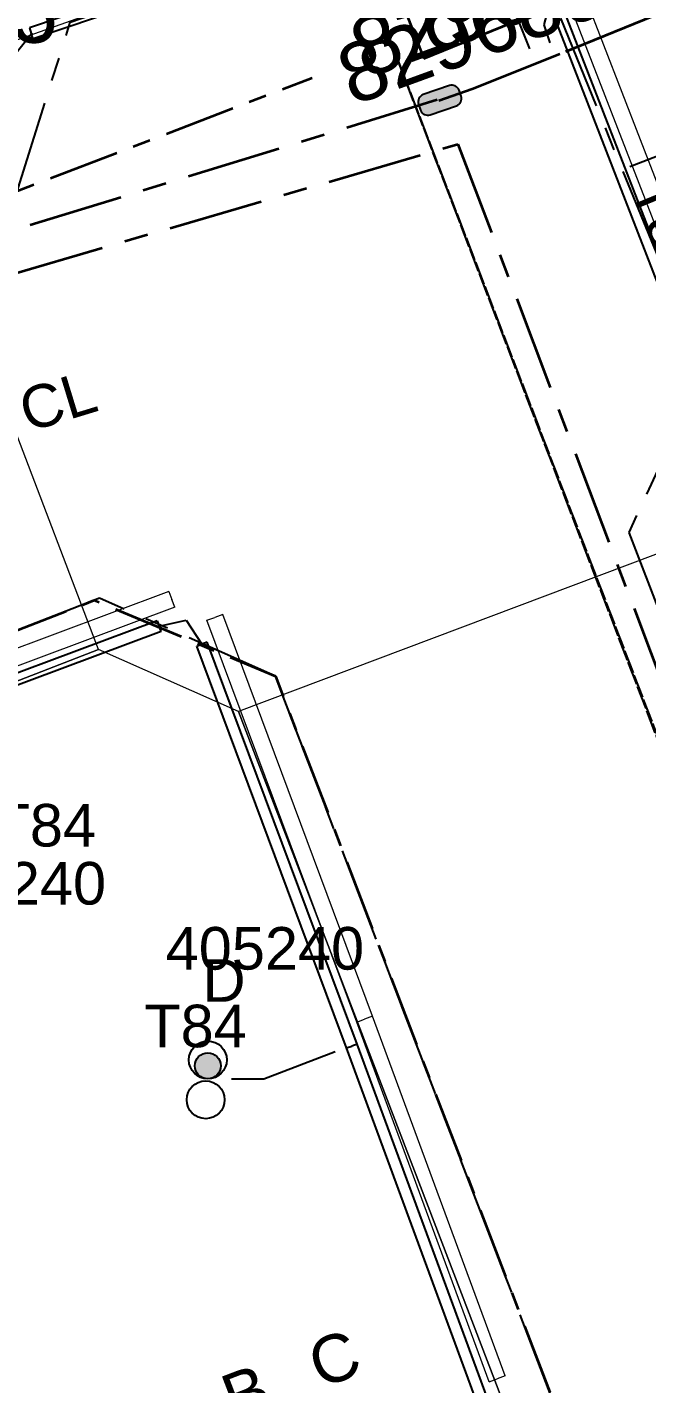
# Model space of a CAD drawing. Header units: metres. Extents: x 0 to 310918, y 0 to 6270107.
# Drawn here: x 310658.3 to 310684.5, y 6269628 to 6269685.3 of the extents above; entities that cross this region are included whole.
import ezdxf
from ezdxf.enums import TextEntityAlignment as Align

# ---------------------------------------------------------------- set-up
doc = ezdxf.new("R2010")
doc.units = ezdxf.units.M
for name, pattern in [('Cable Exist OH', [1, 1, 0]), ('Cable Exist UG', [7, 4, -1, 1, -1]), ('DASHED', [19.05, 12.7, -6.35])]:
    doc.linetypes.add(name, pattern=pattern)
doc.layers.get('0').update_dxf_attribs({"color": 6})
for name, color, linetype, lineweight in [('_User Miscellaneous1', 30, 'Continuous', 13), ('_User_HV_Exist', 1, 'Continuous', 35), ('_User_LV_Exist', 5, 'Continuous', 35), ('Cadastre Developer_SP_NEW', 92, 'Continuous', 15), ('Cadastre Land Parcels_SP_EXT', 118, 'Continuous', 15), ('Cadastre Roads_SP_EXT', 218, 'Continuous', 15), ('Mains_HV_EXT', 13, 'Continuous', 25), ('Mains_LV_EXT', 163, 'Continuous', 25), ('Mains_SL_EXT', 131, 'Continuous', 25)]:
    doc.layers.add(name, color=color, linetype=linetype, lineweight=lineweight)
for name, color, linetype in [('Duct_SP_EXT', 30, 'Continuous'), ('Equip_HV_EXT', 7, 'Continuous'), ('SupportsUG_SP_LV_EXT', 7, 'Continuous'), ('SupportsUG_SP_LV_SL_EXT', 7, 'Continuous'), ('Trench_SP_EXT', 7, 'Continuous')]:
    doc.layers.add(name, color=color, linetype=linetype)
doc.layers.add('UNKNOWN_FEATURES', color=1, linetype='DASHED', plot=False)
doc.styles.add('ARIAL', font='arial.ttf', dxfattribs={"height": 2})
doc.styles.add('COLUMN_LABEL', font='arial.ttf', dxfattribs={"height": 2})
doc.styles.add('iecARIAL', font='arial.ttf', dxfattribs={"height": 2})
doc.styles.add('POLE_LABEL', font='arial.ttf', dxfattribs={"height": 2})
doc.styles.get("Standard").update_dxf_attribs({"font": 'arial.ttf'})

# ---------------------------------------------------------------- blocks, each defined once
blk = doc.blocks.new('COLUMN_EXT')
blk.add_hatch(color=256).paths.add_polyline_path([(1.5, -1.5), (1.5, 1.5), (-1.5, 1.5), (-1.5, -1.5)])
blk.add_lwpolyline([(1.5, 1.5), (-1.5, 1.5), (-1.5, -1.5), (1.5, -1.5)], close=True)
at = {"flags": 1}
blk.add_attdef('Z', (-1.813, 2.351), '', height=0.2, rotation=180, dxfattribs=at)
at = {"flags": 9}
for tag, p in [('SUBURB', (-1.813, 1.8)), ('NOTES', (-1.813, 2)), ('STREETNAME', (-1.813, 1.6)), ('LOCATION', (-1.813, 1.4)), ('LEGEND', (-1.813, 1.2)), ('OWNED_BY', (-1.813, 0.6)), ('USAGE', (-1.813, 1)), ('STATE', (-1.813, 0.8)), ('COLUMN_TYPE', (-1.813, 0.4))]:
    blk.add_attdef(tag, text='', height=0.2, rotation=180, dxfattribs=at).set_placement(p, align=Align.MIDDLE_LEFT)
for tag, style, p in [('STRUCTURE_PLANT_NUMBER', 'POLE_LABEL', (-1.813, -0.031)), ('STREET_CODE', 'COLUMN_LABEL', (-1.813, 0.2))]:
    blk.add_attdef(tag, text='', height=0.2, rotation=180, dxfattribs=dict(at, style=style)).set_placement(p, align=Align.MIDDLE_LEFT)
at = {"style": 'COLUMN_LABEL', "width": 0.9, "flags": 8}
blk.add_attdef('ASSET_NUM', text='', height=2, rotation=270, dxfattribs=at).set_placement((2, -4), align=Align.MIDDLE_LEFT)
blk = doc.blocks.new('PILLAR_EXT')
blk.add_hatch(color=256).paths.add_polyline_path([(-2.5, 1), (-2.5, -1), (2.5, -1), (2.5, 1)])
for p, q in [((0, 1), (0, -1)), ((-2.5, 0), (2.5, 0))]:
    blk.add_line(p, q)
at = {"ltscale": 10}
blk.add_line((2.5, 0), (-2.5, 0), dxfattribs=at)
blk.add_lwpolyline([(-2.5, -1), (-1.25, -1), (1.25, -1), (2.5, -1), (2.5, 1), (-2.5, 1)], close=True)
at = {"width": 0.9, "flags": 8}
blk.add_attdef('ASSET_NUM', text='', height=2, rotation=90, dxfattribs=at).set_placement((-2, 4), align=Align.MIDDLE_LEFT)
for tag, p, flags in [('OWNED_BY', (0, -0.2), 9), ('STATE', (0, -0.4), 9), ('SUPPORT_TYPE', (0, -0.6), 9), ('USAGE', (0, -0.8), 9), ('LEGEND', (0, -1), 9), ('LOCATION', (0, -1.2), 9), ('STREETNAME', (0, -1.8), 9), ('NOTES', (0, -1.4), 9), ('PARENT', (0, -1.6), 9), ('SUBURB', (0, -2), 1)]:
    blk.add_attdef(tag, p, '', height=0.2, dxfattribs=dict(flags=flags))
blk = doc.blocks.new('DUCT_EXT')
blk.add_circle((0, 0.8), 0.8)
at = {"flags": 1}
blk.add_attdef('Z', (0, 0), '', height=0.2, dxfattribs=at)
at = {"flags": 9}
for tag, p in [('DUCT_CODE', (0, 0)), ('XSECT_TYPE', (0, -0.2)), ('STATE', (0, -0.6)), ('FB_REFERENCE', (0, -0.4)), ('NOTES', (0, -0.8))]:
    blk.add_attdef(tag, text='', height=0.2, dxfattribs=at).set_placement(p, align=Align.MIDDLE_LEFT)
blk = doc.blocks.new('HV_STJ_EXT')
h = blk.add_hatch(color=256)
edge = h.paths.add_edge_path()
edge.add_ellipse((-0.586, 0.131), major_axis=(0.226, 0.226), ratio=1, start_angle=44.99996, end_angle=135)
edge.add_line((-0.906, 0.131), (-0.906, -0.131))
edge.add_ellipse((-0.586, -0.131), major_axis=(0.226, 0.226), ratio=1, start_angle=134.99996, end_angle=225)
edge.add_line((-0.586, -0.451), (0.586, -0.451))
edge.add_ellipse((0.586, -0.131), major_axis=(-0.226, 0.226), ratio=1, start_angle=134.99996, end_angle=225)
edge.add_line((0.906, -0.131), (0.906, 0.131))
edge.add_ellipse((0.586, 0.131), major_axis=(-0.226, 0.226), ratio=1, start_angle=224.99996, end_angle=315)
edge.add_line((0.586, 0.451), (-0.586, 0.451))
blk.add_lwpolyline([(-0.906, 0.131), (-0.906, -0.131, 0.414214), (-0.586, -0.451), (0.586, -0.451, 0.414214), (0.906, -0.131), (0.906, 0.131, 0.414214), (0.586, 0.451), (-0.586, 0.451, 0.414214)], format="xyb", close=True)
for tag, flags, p in [('ORIENTATION', 9, (1.5, 0)), ('USAGE', 9, (1.5, -0.2)), ('LEGEND', 9, (1.5, -0.4)), ('NOTES', 9, (1.5, -0.6)), ('Z', 1, (1.5, -0.8))]:
    blk.add_attdef(tag, text='', height=0.2, dxfattribs=dict(flags=flags)).set_placement(p, align=Align.MIDDLE_LEFT)
blk = doc.blocks.new('CABLE_LARGE_EXT')
h = blk.add_hatch(color=256)
edge = h.paths.add_edge_path()
edge.add_arc((0, 0.55), 0.55, 0, 360)
blk.add_circle((0, 0.55), 0.55)
at = {"flags": 1}
blk.add_attdef('Z', (0, 0), '', height=0.2, dxfattribs=at)
at = {"flags": 9}
for tag, p in [('COND_CODE', (0, 0)), ('XSECT_SIZE', (0, -0.6)), ('STATE', (0, -0.4)), ('FB_REFERENCE', (0, -0.2)), ('NOTES', (0, -0.8))]:
    blk.add_attdef(tag, text='', height=0.2, dxfattribs=at).set_placement(p, align=Align.MIDDLE_LEFT)

msp = doc.modelspace()

# ---------------------------------------------------------------- linework, layer by layer
at = {"layer": '_User Miscellaneous1'}
for p, q in [((310681.379, 6269687.918), (310687.57, 6269671.92)), ((310680.708, 6269687.658), (310686.899, 6269671.661)), ((310664.306, 6269661.472), (310653.062, 6269657.274)), ((310664.306, 6269661.472), (310664.432, 6269661.135)), ((310664.557, 6269660.798), (310664.432, 6269661.135)), ((310664.557, 6269660.798), (310653.319, 6269656.602)), ((310665.91, 6269660.248), (310666.248, 6269660.374)), ((310666.585, 6269660.5), (310666.248, 6269660.374)), ((310672.916, 6269643.505), (310666.585, 6269660.5)), ((310672.241, 6269643.255), (310665.91, 6269660.248)), ((310672.241, 6269643.255), (310672.578, 6269643.38)), ((310677.838, 6269628.049), (310672.241, 6269643.255)), ((310672.916, 6269643.505), (310672.578, 6269643.38)), ((310678.514, 6269628.298), (310672.916, 6269643.505)), ((310678.514, 6269628.298), (310678.176, 6269628.173)), ((310677.838, 6269628.049), (310678.176, 6269628.173))]:
    msp.add_line(p, q, dxfattribs=at)
at = {"layer": '_User_HV_Exist', "linetype": 'Cable Exist UG'}
for points in [[(310675.709, 6269682.229), (310677.121, 6269682.717), (310677.121, 6269682.717), (310681.079, 6269684.306), (310702.683, 6269693.043), (310704.678, 6269693.782), (310714.511, 6269697.429), (310716.619, 6269698.217), (310738.598, 6269706.477), (310741.731, 6269707.559), (310758.9, 6269713.989), (310757.38, 6269717.662), (310756.698, 6269719.64), (310737.423, 6269770.4), (310740.102, 6269776.473), (310740.863, 6269777.746), (310755.892, 6269783.591), (310798.519, 6269800.154), (310799.714, 6269800.543), (310806.925, 6269797.25), (310817.065, 6269770.886), (310810.714, 6269768.23), (310811.306, 6269766.335)], [(310669.926, 6269694.804), (310671.579, 6269692.939), (310675.081, 6269684.006), (310675.081, 6269684.006), (310701.975, 6269694.916), (310703.117, 6269695.369), (310703.117, 6269695.369), (310737.532, 6269708.223), (310740.019, 6269709.168), (310740.019, 6269709.168), (310742.274, 6269709.926), (310756.373, 6269715.122), (310756.373, 6269715.122), (310750.408, 6269730.799), (310735.253, 6269770.503), (310737.528, 6269775.474)], [(310675.645, 6269682.253), (310652.607, 6269675.155)], [(310651.368, 6269672.452), (310657.643, 6269674.876), (310676.523, 6269680.382), (310691.776, 6269640.13)]]:
    msp.add_lwpolyline(points, dxfattribs=at)
at = {"layer": '_User_LV_Exist', "color": 6, "linetype": 'Cable Exist UG', "ltscale": 0.75, "flags": 128}
for points in [[(310654.397, 6269677.062), (310670.362, 6269683.191)], [(310636.16, 6269667.101), (310641.462, 6269653.445), (310661.152, 6269661.097), (310668.81, 6269657.88), (310683.598, 6269619.272), (310676.571, 6269616.581)]]:
    msp.add_lwpolyline(points, dxfattribs=at)
at = {"layer": 'Cadastre Developer_SP_NEW', "linetype": 'Continuous'}
msp.add_lwpolyline([(310708.233, 6269549.375), (310694.871, 6269584.252), (310667.239, 6269656.389), (310661.324, 6269659.018), (310638.2, 6269650.031), (310625.585, 6269645.054), (310604.036, 6269636.736), (310576.068, 6269626.069), (310549.896, 6269615.893), (310549.363, 6269581.433), (310547.391, 6269454.555), (310708.233, 6269549.375)], close=True, dxfattribs=at)
at = {"layer": 'Cadastre Land Parcels_SP_EXT', "linetype": 'Continuous'}
msp.add_lwpolyline([(310708.233, 6269549.375), (310694.871, 6269584.252), (310667.239, 6269656.389), (310661.324, 6269659.018), (310638.2, 6269650.031), (310625.585, 6269645.054), (310604.036, 6269636.736), (310576.068, 6269626.069), (310549.896, 6269615.893), (310549.363, 6269581.433), (310547.391, 6269454.555), (310708.233, 6269549.375)], close=True, dxfattribs=at)
at = {"layer": 'Cadastre Roads_SP_EXT', "linetype": 'Continuous'}
for points in [[(310602.563, 6269822.778), (310619.747, 6269777.847), (310638.649, 6269728.436), (310642.213, 6269719.1), (310645.78, 6269709.757), (310649.347, 6269700.412), (310652.915, 6269691.066), (310655.614, 6269683.996), (310675.498, 6269691.066), (310675.498, 6269691.066), (310676.765, 6269691.625), (310673.202, 6269700.92), (310669.265, 6269711.191), (310665.328, 6269721.463), (310661.391, 6269731.733), (310657.454, 6269742.003), (310653.516, 6269752.274), (310649.584, 6269762.533), (310646.006, 6269771.864), (310642.428, 6269781.195), (310638.493, 6269791.46), (310634.922, 6269800.773), (310631.344, 6269810.106)], [(310711.97, 6269595.923), (310708.373, 6269605.304), (310704.792, 6269614.647), (310701.212, 6269623.985), (310697.632, 6269633.325), (310694.052, 6269642.663), (310689.543, 6269654.424), (310686.072, 6269663.48), (310667.239, 6269656.389), (310694.871, 6269584.252)]]:
    msp.add_lwpolyline(points, dxfattribs=at)
msp.add_lwpolyline([(310661.324, 6269659.018), (310653.957, 6269678.354), (310653.718, 6269678.98), (310632.297, 6269670.712), (310632.74, 6269669.537), (310638.2, 6269650.031), (310661.324, 6269659.018)], close=True, dxfattribs=at)
at = {"layer": 'Duct_SP_EXT'}
for p, q in [((310674, 6269690.598), (310658.41, 6269685.295)), ((310674.154, 6269690.143), (310658.564, 6269684.84)), ((310680.722, 6269686.742), (310686.914, 6269670.744)), ((310680.275, 6269686.568), (310686.466, 6269670.571)), ((310658.41, 6269685.295), (310658.487, 6269685.067)), ((310658.564, 6269684.84), (310658.487, 6269685.067)), ((310663.803, 6269660.227), (310652.56, 6269656.03)), ((310663.971, 6269659.777), (310652.732, 6269655.581)), ((310663.803, 6269660.227), (310663.887, 6269660.002)), ((310663.971, 6269659.777), (310663.887, 6269660.002)), ((310665.478, 6269659.158), (310665.703, 6269659.241)), ((310665.928, 6269659.325), (310665.703, 6269659.241)), ((310672.259, 6269642.33), (310665.928, 6269659.325)), ((310671.808, 6269642.164), (310665.478, 6269659.158)), ((310671.808, 6269642.164), (310672.034, 6269642.247)), ((310677.406, 6269626.958), (310671.808, 6269642.164)), ((310672.259, 6269642.33), (310672.034, 6269642.247)), ((310677.856, 6269627.123), (310672.259, 6269642.33))]:
    msp.add_line(p, q, dxfattribs=at)
for points in [[(310689.404, 6269680.85), (310687.474, 6269680.85), (310683.792, 6269679.425)], [(310689.404, 6269680.85), (310687.474, 6269680.85), (310683.792, 6269679.425)], [(310666.951, 6269640.86), (310668.314, 6269640.86), (310671.338, 6269642.021)]]:
    msp.add_lwpolyline(points, dxfattribs=at)
at = {"layer": 'Mains_HV_EXT', "linetype": 'Cable Exist UG'}
for points in [[(310675.709, 6269682.229), (310677.121, 6269682.717), (310677.121, 6269682.717), (310681.079, 6269684.306), (310702.683, 6269693.043), (310704.678, 6269693.782), (310714.511, 6269697.429), (310716.619, 6269698.217), (310738.598, 6269706.477), (310741.731, 6269707.559), (310758.9, 6269713.989), (310757.38, 6269717.662), (310756.698, 6269719.64), (310737.423, 6269770.4), (310740.102, 6269776.473), (310740.863, 6269777.746), (310755.892, 6269783.591), (310798.519, 6269800.154), (310799.714, 6269800.543), (310806.925, 6269797.25), (310817.065, 6269770.886), (310810.714, 6269768.23), (310811.306, 6269766.335)], [(310669.926, 6269694.804), (310671.579, 6269692.939), (310675.081, 6269684.006), (310675.081, 6269684.006), (310701.975, 6269694.916), (310703.117, 6269695.369), (310703.117, 6269695.369), (310737.532, 6269708.223), (310740.019, 6269709.168), (310740.019, 6269709.168), (310742.274, 6269709.926), (310756.373, 6269715.122), (310756.373, 6269715.122), (310750.408, 6269730.799), (310735.253, 6269770.503), (310737.528, 6269775.474)], [(310675.645, 6269682.253), (310652.607, 6269675.155)], [(310651.368, 6269672.452), (310657.643, 6269674.876), (310676.523, 6269680.382), (310691.776, 6269640.13)]]:
    msp.add_lwpolyline(points, dxfattribs=at)
at = {"layer": 'Mains_LV_EXT', "linetype": 'Cable Exist UG'}
for points in [[(310750.861, 6269688.584), (310750.235, 6269690.631), (310750.235, 6269690.631), (310743.338, 6269693.535), (310741.225, 6269692.706), (310736.133, 6269706.811), (310736.133, 6269706.811), (310717.996, 6269699.914), (310717.996, 6269699.914), (310704.366, 6269694.853), (310680.85, 6269685.704), (310687.343, 6269669.793), (310687.343, 6269669.793), (310686.17, 6269669.215), (310683.744, 6269663.967), (310691.19, 6269644.541)], [(310654.397, 6269677.062), (310657.861, 6269678.299), (310660.138, 6269685.537), (310674.988, 6269690.713)], [(310676.232, 6269623.27), (310680.581, 6269627.15), (310680.581, 6269627.15), (310668.81, 6269657.88), (310661.375, 6269661.184), (310639.878, 6269652.843), (310636.282, 6269663.061), (310636.282, 6269663.061), (310653.786, 6269669.805), (310655.556, 6269675.028)]]:
    msp.add_lwpolyline(points, dxfattribs=at)
at = {"layer": 'Mains_LV_EXT', "linetype": 'Cable Exist OH'}
msp.add_lwpolyline([(310669.838, 6269694.738), (310674.105, 6269683.607), (310690.018, 6269642.148)], dxfattribs=at)
at = {"layer": 'Mains_SL_EXT', "linetype": 'Cable Exist OH'}
msp.add_lwpolyline([(310726.697, 6269546.331), (310711.673, 6269585.651), (310689.974, 6269642.131), (310674.105, 6269683.607), (310669.845, 6269694.72)], dxfattribs=at)
at = {"layer": 'Trench_SP_EXT', "linetype": 'Cable Exist UG'}
for points in [[(310658.52, 6269685.079), (310657.336, 6269683.601)], [(310663.887, 6269660.002), (310665.04, 6269660.248), (310665.703, 6269659.241)]]:
    msp.add_lwpolyline(points, dxfattribs=at)
at = {"layer": 'UNKNOWN_FEATURES'}
for points in [[(310680.418, 6269684.671), (310680.165, 6269685.431), (310680.498, 6269686.655), (310680.138, 6269687.588)], [(310678.406, 6269687.274), (310679.547, 6269684.407)]]:
    msp.add_lwpolyline(points, dxfattribs=at)

# ---------------------------------------------------------------- block references
at = {"layer": '_User Miscellaneous1'}
ref = msp.add_blockref('COLUMN_EXT', (310680.682, 6269688.72), dxfattribs=dict(at, rotation=202.5036638071043))
ref.add_attrib('ASSET_NUM', '829689', dxfattribs={"layer": '0', "height": 2.5, "rotation": 20.04392, "style": 'COLUMN_LABEL'}).set_placement((310682.682, 6269689.47), align=Align.TOP_RIGHT)
at = {"layer": '_User_LV_Exist'}
ref = msp.add_blockref('PILLAR_EXT', (310654.211, 6269676.993), dxfattribs=dict(at, rotation=19.59989405568185))
ref.add_attrib('ASSET_NUM', '118015', dxfattribs={"layer": '0', "height": 2.5, "style": 'iecARIAL'}).set_placement((310659.605, 6269685.921), align=Align.MIDDLE_RIGHT)
at = {"layer": 'Duct_SP_EXT'}
for name, p in [('DUCT_EXT', (310665.948, 6269640.858)), ('CABLE_LARGE_EXT', (310665.948, 6269640.858)), ('DUCT_EXT', (310665.859, 6269639.174))]:
    msp.add_blockref(name, p, dxfattribs=at)
at = {"layer": 'Equip_HV_EXT', "rotation": 19.09587587296995}
msp.add_blockref('HV_STJ_EXT', (310675.757, 6269682.242), dxfattribs=at)
at = {"layer": 'SupportsUG_SP_LV_EXT'}
ref = msp.add_blockref('PILLAR_EXT', (310654.211, 6269676.993), dxfattribs=dict(at, rotation=19.59989405568185))
ref.add_attrib('ASSET_NUM', '118015', dxfattribs={"layer": '0', "height": 2.5, "style": 'iecARIAL'}).set_placement((310659.605, 6269685.921), align=Align.MIDDLE_RIGHT)
at = {"layer": 'SupportsUG_SP_LV_SL_EXT'}
ref = msp.add_blockref('COLUMN_EXT', (310680.138, 6269687.588), dxfattribs=dict(at, rotation=202.5036638071043))
ref.add_attrib('ASSET_NUM', '829689', dxfattribs={"layer": '0', "height": 2.5, "rotation": 20.04392, "style": 'COLUMN_LABEL'}).set_placement((310682.138, 6269688.338), align=Align.TOP_RIGHT)

# ---------------------------------------------------------------- texts
at = {"layer": '_User_LV_Exist'}
msp.add_text('GUM NUT CL', height=1.8, rotation=17.01076, dxfattribs=at).set_placement((310646.45, 6269664.555))
at = {"layer": '_User_LV_Exist', "color": 6, "linetype": 'Cable Exist UG', "char_height": 2, "attachment_point": 5, "rotation": 20.9595, "style": 'ARIAL'}
for s, insert in [('C', (310671.298, 6269629.017)), ('B', (310667.563, 6269627.587))]:
    msp.add_mtext(s, dxfattribs=dict(at, insert=insert))
at = {"layer": 'Cadastre Roads_SP_EXT'}
msp.add_text('GUM NUT CL', height=1.8, rotation=17.01076, dxfattribs=at).set_placement((310646.45, 6269664.555))
at = {"layer": 'Duct_SP_EXT'}
for s, p in [('T84', (310656.892, 6269650.683)), ('405240', (310653.259, 6269648.229)), ('405240', (310664.167, 6269645.478)), ('D', (310665.729, 6269644.117)), ('T84', (310663.263, 6269642.194))]:
    msp.add_text(s, height=1.8, dxfattribs=at).set_placement(p)
at = {"layer": 'Mains_LV_EXT'}
msp.add_text('T84', height=1.8, rotation=292.2474, dxfattribs=at).set_placement((310683.785, 6269678.492))

doc.saveas('drawing.dxf')
